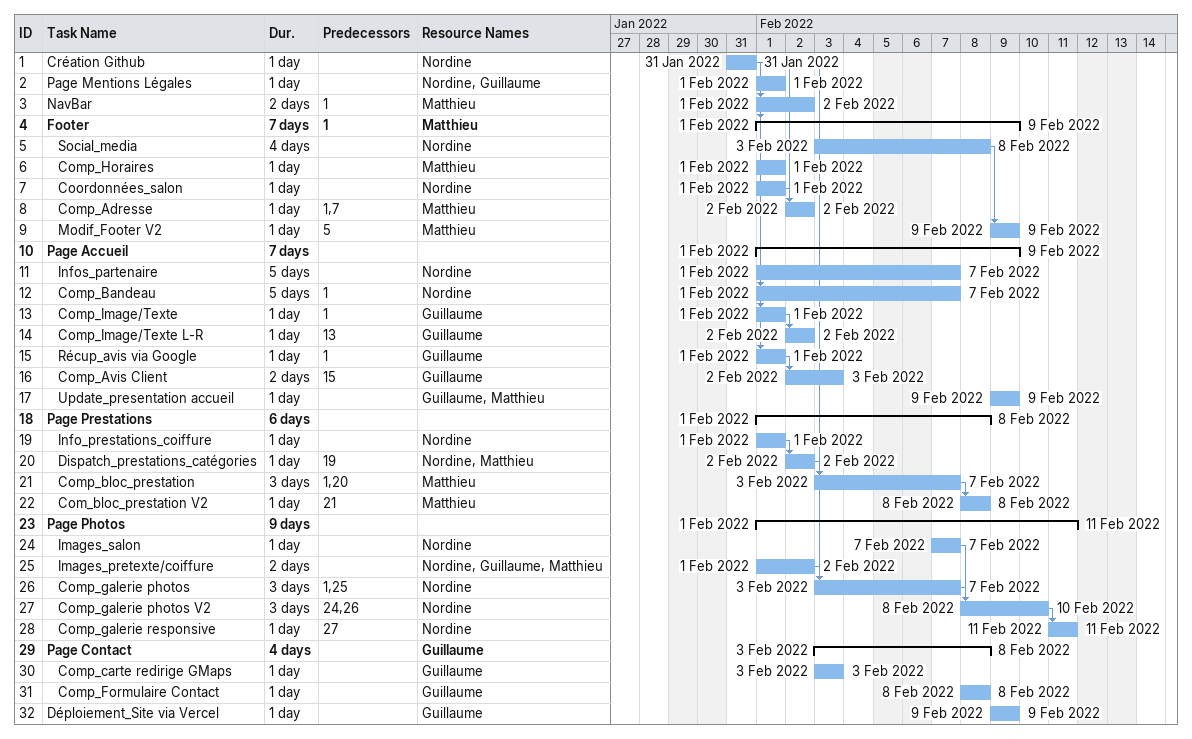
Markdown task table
| ID | Level | Task | Duration | Start | Finish | Predecessors | Resources |
|---|---|---|---|---|---|---|---|
| 1 | 1 | Création Github | 1d | 2022-01-31 | 2022-01-31 |  | Nordine |
| 2 | 1 | Page Mentions Légales | 1d | 2022-02-01 | 2022-02-01 |  | Nordine, Guillaume |
| 3 | 1 | NavBar | 2d | 2022-02-01 | 2022-02-02 | 1 | Matthieu |
| 4 | 1 | **Footer** | 7d | 2022-02-01 | 2022-02-09 | 1 | Matthieu |
| 5 | 2 | Social_media | 4d | 2022-02-03 | 2022-02-08 |  | Nordine |
| 6 | 2 | Comp_Horaires | 1d | 2022-02-01 | 2022-02-01 |  | Matthieu |
| 7 | 2 | Coordonnées_salon | 1d | 2022-02-01 | 2022-02-01 |  | Nordine |
| 8 | 2 | Comp_Adresse | 1d | 2022-02-02 | 2022-02-02 | 1, 7 | Matthieu |
| 9 | 2 | Modif_Footer V2 | 1d | 2022-02-09 | 2022-02-09 | 5 | Matthieu |
| 10 | 1 | **Page Accueil** | 7d | 2022-02-01 | 2022-02-09 |  |  |
| 11 | 2 | Infos_partenaire | 5d | 2022-02-01 | 2022-02-07 |  | Nordine |
| 12 | 2 | Comp_Bandeau | 5d | 2022-02-01 | 2022-02-07 | 1 | Nordine |
| 13 | 2 | Comp_Image/Texte | 1d | 2022-02-01 | 2022-02-01 | 1 | Guillaume |
| 14 | 2 | Comp_Image/Texte L-R | 1d | 2022-02-02 | 2022-02-02 | 13 | Guillaume |
| 15 | 2 | Récup_avis via Google | 1d | 2022-02-01 | 2022-02-01 | 1 | Guillaume |
| 16 | 2 | Comp_Avis Client | 2d | 2022-02-02 | 2022-02-03 | 15 | Guillaume |
| 17 | 2 | Update_presentation accueil | 1d | 2022-02-09 | 2022-02-09 |  | Guillaume, Matthieu |
| 18 | 1 | **Page Prestations** | 6d | 2022-02-01 | 2022-02-08 |  |  |
| 19 | 2 | Info_prestations_coiffure | 1d | 2022-02-01 | 2022-02-01 |  | Nordine |
| 20 | 2 | Dispatch_prestations_catégories | 1d | 2022-02-02 | 2022-02-02 | 19 | Nordine, Matthieu |
| 21 | 2 | Comp_bloc_prestation | 3d | 2022-02-03 | 2022-02-07 | 1, 20 | Matthieu |
| 22 | 2 | Com_bloc_prestation V2 | 1d | 2022-02-08 | 2022-02-08 | 21 | Matthieu |
| 23 | 1 | **Page Photos** | 9d | 2022-02-01 | 2022-02-11 |  |  |
| 24 | 2 | Images_salon | 1d | 2022-02-07 | 2022-02-07 |  | Nordine |
| 25 | 2 | Images_pretexte/coiffure | 2d | 2022-02-01 | 2022-02-02 |  | Nordine, Guillaume, Matthieu |
| 26 | 2 | Comp_galerie photos | 3d | 2022-02-03 | 2022-02-07 | 1, 25 | Nordine |
| 27 | 2 | Comp_galerie photos V2 | 3d | 2022-02-08 | 2022-02-10 | 24, 26 | Nordine |
| 28 | 2 | Comp_galerie responsive | 1d | 2022-02-11 | 2022-02-11 | 27 | Nordine |
| 29 | 1 | **Page Contact** | 4d | 2022-02-03 | 2022-02-08 |  | Guillaume |
| 30 | 2 | Comp_carte redirige GMaps | 1d | 2022-02-03 | 2022-02-03 |  | Guillaume |
| 31 | 2 | Comp_Formulaire Contact | 1d | 2022-02-08 | 2022-02-08 |  | Guillaume |
| 32 | 1 | Déploiement_Site via Vercel | 1d | 2022-02-09 | 2022-02-09 |  | Guillaume |
